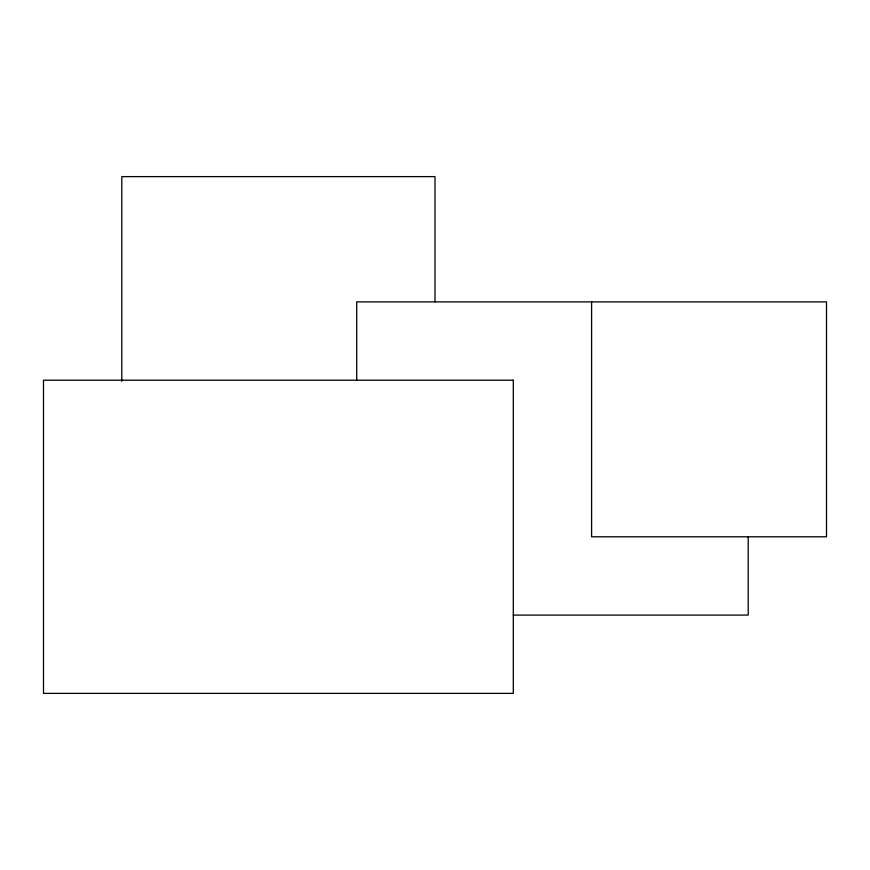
<?xml version="1.0" encoding="UTF-8"?>
<svg xmlns="http://www.w3.org/2000/svg" width="870" height="870" viewBox="0 0 870 870"><rect width="100%" height="100%" fill="white"/><g stroke="black" fill="none" stroke-linecap="round" stroke-linejoin="round"><path stroke-width="1.3" d="M513.3 615.09L748.2 615.09L748.2 536.79M591.6 301.89L591.6 536.79L826.5 536.79L826.5 301.89L356.7 301.89L356.7 380.19M435 301.89L435 176.61L121.8 176.61L121.8 381.245M513.3 380.19L43.5 380.19L43.5 693.39L513.3 693.39L513.3 380.19"/></g></svg>
